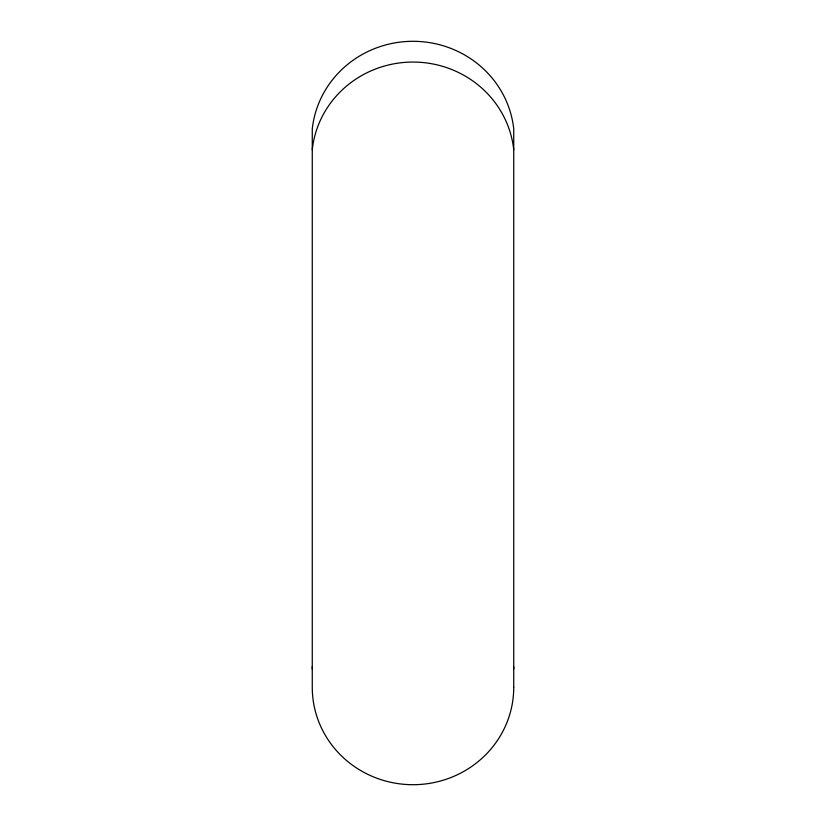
<?xml version="1.0" encoding="UTF-8"?>
<svg xmlns="http://www.w3.org/2000/svg" width="826" height="826" viewBox="0 0 826 826"><rect width="100%" height="100%" fill="white"/><g stroke="black" fill="none" stroke-linecap="round" stroke-linejoin="round"><path stroke-width="1.24" d="M513.731 666.613A100.731 97.323 0 0 1 513.689 669.143M312.311 669.143A100.731 97.323 0 0 1 312.269 666.613M312.269 149.651A101.288 97.871 0 0 1 413 62.064A101.288 97.871 0 0 1 513.731 149.651M513.731 687.377L513.731 128.897A101.288 97.871 0 0 0 413 41.3A101.288 97.871 0 0 0 312.269 128.897L312.269 687.377A100.731 97.323 0 0 0 413 784.7A100.731 97.323 0 0 0 513.731 687.377"/></g></svg>
